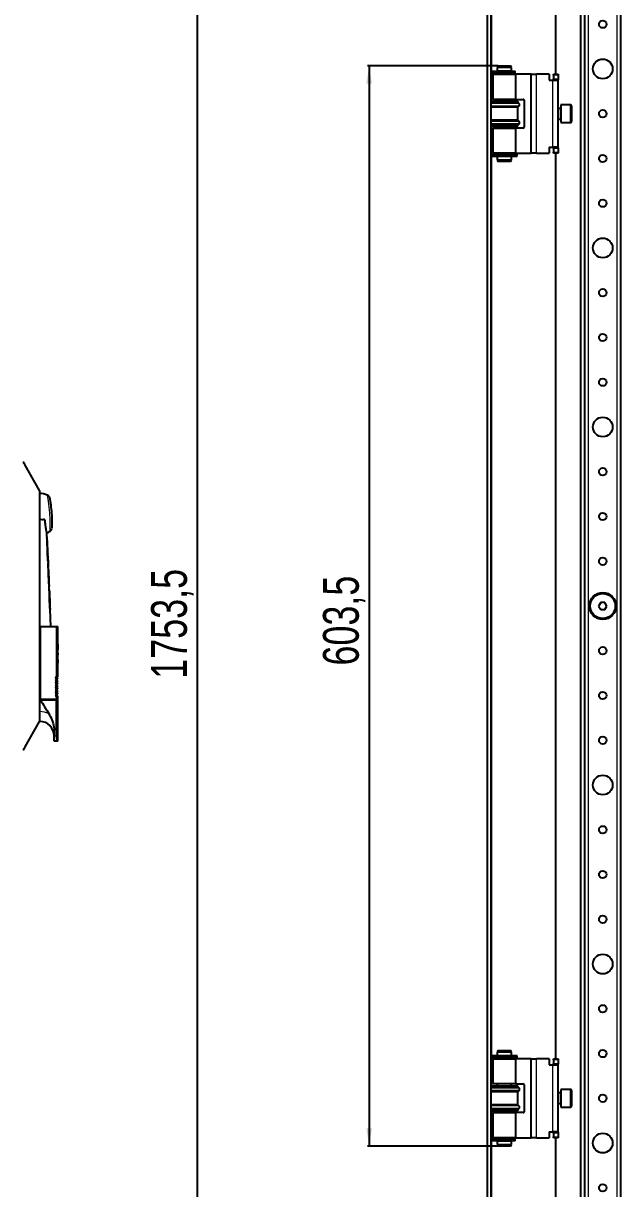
# Model space of a CAD drawing. Header units: millimetres. Extents: x -469 to 1511, y -1228 to 1043.
# Drawn here: x 518 to 852, y -448 to 203 of the extents above; entities that cross this region are included whole.
import ezdxf

# ---------------------------------------------------------------- set-up
doc = ezdxf.new("R2010")
doc.units = ezdxf.units.MM
doc.layers.add('FORMAT', color=7, linetype='Continuous')
doc.styles.add('SLDTEXTSTYLE0', font='TXT', dxfattribs={"width": 0.75})
doc.dimstyles.new('SLDDIMSTYLE0', dxfattribs={"dimtxt": 20, "dimasz": 10, "dimexe": 0, "dimexo": 0.0625, "dimgap": 5, "dimtad": 2, "dimdec": 1, "dimrnd": 1e-09, "dimzin": 12, "dimdsep": 46, "dimtxsty": 'SLDTEXTSTYLE0', "dimsah": 1, "dimcen": 0.09, "dimadec": 0, "dimazin": 3, "dimtfac": 1, "dimtofl": 0, "dimtmove": 0, "dimatfit": 3, "dimfxl": 0, "dimfrac": 2, "dimtolj": 1, "dimtzin": 12, "dimarcsym": 0})

# ---------------------------------------------------------------- blocks, each defined once
blk = doc.blocks.new('_D_7')
at = {"layer": 'FORMAT'}
for p, q in [((783.5, 754.27), (614.43, 754.27)), ((615.43, 754.27), (615.43, -999.23)), ((783.5, -999.23), (614.43, -999.23))]:
    blk.add_line(p, q, dxfattribs=at)
for points in [[(615.43, 754.27), (613.89, 744.27), (616.97, 744.27)], [(615.43, -999.23), (616.97, -989.23), (613.89, -989.23)]]:
    blk.add_solid(points, dxfattribs=at)
at = {"layer": 'FORMAT', "insert": (589.65, -163.12), "char_height": 20, "attachment_point": 1, "rotation": 90, "style": 'SLDTEXTSTYLE0'}
blk.add_mtext('1753,5', dxfattribs=at)
blk = doc.blocks.new('_D_9')
at = {"layer": 'FORMAT'}
for p, q in [((783.5, 179.27), (710.43, 179.27)), ((711.43, 179.27), (711.43, -424.23)), ((783.5, -424.23), (710.43, -424.23))]:
    blk.add_line(p, q, dxfattribs=at)
for points in [[(711.43, 179.27), (709.89, 169.27), (712.97, 169.27)], [(711.43, -424.23), (712.97, -414.23), (709.89, -414.23)]]:
    blk.add_solid(points, dxfattribs=at)
at = {"layer": 'FORMAT', "insert": (685.65, -155.73), "char_height": 20, "attachment_point": 1, "rotation": 90, "style": 'SLDTEXTSTYLE0'}
blk.add_mtext('603,5', dxfattribs=at)

msp = doc.modelspace()

# ---------------------------------------------------------------- linework, layer by layer
at = {"color": 7, "linetype": 'Continuous', "lineweight": 25}
for p, q in [((777.43, 855.02), (777.43, -1099.98)), ((779.43, 855.02), (779.43, -1099.98)), ((829.43, 822.02), (829.43, -1066.98)), ((831.93, -1039.98), (831.93, 795.02)), ((851.93, -1039.98), (851.93, 795.02)), ((815.43, 705.52), (815.43, 174.52)), ((779.78, 176.22), (779.78, 175.32)), ((779.78, 176.22), (792.67, 176.22)), ((783.51, 179.27), (782.93, 178.27)), ((782.93, 178.27), (782.93, 176.27)), ((790.93, 178.27), (782.93, 178.27)), ((787.69, 176.27), (782.93, 176.27)), ((783.43, 176.27), (783.43, 176.22)), ((783.51, 179.27), (790.35, 179.27)), ((790.93, 176.27), (787.69, 176.27)), ((790.93, 178.27), (790.35, 179.27)), ((790.43, 176.22), (790.43, 176.27)), ((790.93, 176.27), (790.93, 178.27)), ((792.67, 176.22), (792.76, 176.22)), ((792.76, 175.32), (792.76, 176.22)), ((792.76, 176.22), (792.97, 176.22)), ((792.97, 175.32), (792.97, 176.22)), ((779.78, 175.32), (792.67, 175.32)), ((780.48, 174.52), (780.48, 160.52)), ((780.48, 174.52), (793.38, 174.52)), ((782.93, 175.27), (782.93, 174.52)), ((787.69, 175.27), (782.93, 175.27)), ((783.43, 175.32), (783.43, 175.27)), ((790.93, 175.27), (787.69, 175.27)), ((790.43, 175.27), (790.43, 175.32)), ((790.93, 174.52), (790.93, 175.27)), ((792.67, 175.32), (792.76, 175.32)), ((792.76, 175.32), (792.97, 175.32)), ((793.38, 160.52), (793.38, 174.52)), ((801.48, 174.52), (793.38, 174.52)), ((801.98, 174.52), (801.48, 174.52)), ((801.98, 174.52), (804.98, 174.52)), ((801.98, 130.52), (801.98, 174.52)), ((811.98, 174.52), (804.98, 174.52)), ((811.98, 174.52), (811.98, 171.22)), ((811.98, 171.22), (813.98, 171.22)), ((813.98, 171.22), (816.98, 171.22)), ((814.48, 174.52), (816.98, 174.52)), ((814.48, 174.02), (814.48, 174.52)), ((814.48, 174.02), (814.48, 172.02)), ((814.48, 171.52), (814.48, 172.02)), ((816.98, 171.52), (814.48, 171.52)), ((814.48, 171.52), (814.48, 171.22)), ((816.98, 174.52), (816.98, 174.02)), ((816.98, 174.02), (816.98, 172.02)), ((816.98, 172.02), (816.98, 171.52)), ((816.98, 171.22), (816.98, 171.52)), ((816.98, 133.82), (816.98, 171.22)), ((779.43, 159.52), (794.43, 159.52)), ((794.43, 158.92), (779.43, 158.92)), ((793.38, 160.52), (780.48, 160.52)), ((782.93, 160.52), (782.93, 159.52)), ((790.93, 159.52), (790.93, 160.52)), ((793.38, 160.52), (797.48, 160.52)), ((794.43, 158.92), (794.43, 159.52)), ((795.13, 158.23), (794.43, 158.92)), ((794.43, 156.12), (795.13, 156.81)), ((797.98, 160.02), (797.98, 145.02)), ((823.88, 157.52), (818.48, 157.52)), ((818.48, 157.52), (818.48, 147.52)), ((824.48, 156.92), (824.48, 148.12)), ((794.43, 156.12), (779.43, 156.12)), ((794.43, 148.92), (794.43, 156.12)), ((818.23, 155.52), (816.98, 155.52)), ((794.43, 148.92), (779.43, 148.92)), ((794.43, 146.12), (779.43, 146.12)), ((779.43, 145.52), (794.43, 145.52)), ((780.48, 144.52), (780.48, 130.52)), ((780.48, 144.52), (793.38, 144.52)), ((782.93, 145.52), (782.93, 144.52)), ((790.93, 144.52), (790.93, 145.52)), ((793.38, 130.52), (793.38, 144.52)), ((797.48, 144.52), (793.38, 144.52)), ((795.13, 148.24), (794.43, 148.92)), ((794.43, 146.12), (795.13, 146.81)), ((794.43, 145.52), (794.43, 146.12)), ((816.98, 149.52), (818.23, 149.52)), ((818.48, 147.52), (823.88, 147.52)), ((793.38, 130.52), (780.48, 130.52)), ((782.93, 130.52), (782.93, 129.77)), ((790.93, 129.77), (790.93, 130.52)), ((793.38, 130.52), (801.48, 130.52)), ((801.48, 130.52), (801.98, 130.52)), ((804.98, 130.52), (801.98, 130.52)), ((804.98, 130.52), (811.98, 130.52)), ((811.98, 133.82), (813.98, 133.82)), ((811.98, 133.82), (811.98, 130.52)), ((816.98, 133.82), (813.98, 133.82)), ((814.48, 133.82), (814.48, 133.52)), ((814.48, 133.52), (816.98, 133.52)), ((814.48, 133.02), (814.48, 133.52)), ((814.48, 133.02), (814.48, 131.02)), ((814.48, 130.52), (814.48, 131.02)), ((816.98, 130.52), (814.48, 130.52)), ((815.43, 130.52), (815.43, -375.48)), ((816.98, 133.52), (816.98, 133.82)), ((816.98, 133.52), (816.98, 133.02)), ((816.98, 133.02), (816.98, 131.02)), ((816.98, 131.02), (816.98, 130.52)), ((779.78, 129.72), (779.78, 128.82)), ((779.78, 129.72), (794.08, 129.72)), ((779.78, 128.82), (794.08, 128.82)), ((787.69, 129.77), (782.93, 129.77)), ((782.93, 128.77), (782.93, 126.77)), ((787.69, 128.77), (782.93, 128.77)), ((782.93, 126.77), (783.51, 125.77)), ((782.93, 126.77), (787.69, 126.77)), ((783.43, 129.77), (783.43, 129.72)), ((783.43, 128.82), (783.43, 128.77)), ((787.58, 125.77), (783.51, 125.77)), ((790.35, 125.77), (787.58, 125.77)), ((790.93, 129.77), (787.69, 129.77)), ((790.93, 128.77), (787.69, 128.77)), ((787.69, 126.77), (790.93, 126.77)), ((790.35, 125.77), (790.93, 126.77)), ((790.43, 129.72), (790.43, 129.77)), ((790.43, 128.77), (790.43, 128.82)), ((790.93, 126.77), (790.93, 128.77)), ((794.08, 128.82), (794.08, 129.72)), ((527.27, -57.98), (519.35, -43.89)), ((527.27, -57.98), (527.27, -63.45)), ((527.27, -63.45), (527.27, -70.98)), ((527.27, -70.98), (527.27, -173.98)), ((531.79, -90.65), (531.39, -81.46)), ((531.51, -84.68), (531.46, -84.3)), ((531.52, -84.68), (531.47, -84.3)), ((531.47, -84.3), (531.59, -87.46)), ((534.21, -79.04), (534.22, -78.86)), ((531.52, -84.97), (531.51, -84.68)), ((531.52, -84.68), (531.51, -84.68)), ((531.53, -84.97), (531.52, -84.68)), ((531.53, -84.97), (531.52, -84.97)), ((531.88, -92.74), (531.78, -90.65)), ((531.79, -90.66), (531.78, -90.66)), ((532.06, -96.65), (531.83, -92.85)), ((532.04, -96.25), (531.9, -93.15)), ((531.9, -94.55), (532.14, -98.54)), ((532.03, -96.25), (532.06, -96.65)), ((532.1, -97.91), (532.05, -96.65)), ((532.06, -96.65), (532.05, -96.65)), ((532.08, -98.54), (532.07, -98.54)), ((532.14, -98.54), (532.08, -98.54)), ((532.23, -100.76), (532.13, -98.54)), ((532.17, -100.76), (532.17, -100.75)), ((532.17, -100.76), (532.17, -100.76)), ((532.29, -102.02), (532.24, -100.76)), ((532.28, -102.03), (532.28, -102.02)), ((532.39, -104.48), (532.3, -102.34)), ((532.4, -104.48), (532.39, -104.48)), ((532.6, -109.03), (532.4, -104.45)), ((532.45, -106.5), (532.49, -107.48)), ((532.46, -106.5), (532.5, -107.48)), ((532.57, -109.03), (532.56, -109.03)), ((532.69, -111.4), (532.59, -109.03)), ((532.64, -111.4), (532.64, -111.4)), ((532.81, -113.86), (532.7, -111.39)), ((532.76, -113.1), (532.77, -113.1)), ((532.77, -113.1), (532.78, -113.1)), ((532.8, -113.63), (532.79, -113.48)), ((532.82, -114.03), (532.8, -113.75)), ((532.84, -115.33), (532.82, -115.33)), ((532.85, -115.33), (532.83, -115.33)), ((532.89, -115.8), (532.84, -114.55)), ((532.87, -116.12), (532.84, -115.33)), ((532.88, -116.12), (532.85, -115.33)), ((532.86, -116.12), (532.85, -116.12)), ((532.86, -116.12), (532.88, -116.12)), ((532.87, -115.3), (532.92, -116.4)), ((532.91, -116.11), (532.89, -115.8)), ((532.95, -117.01), (532.91, -116.21)), ((533, -118.24), (532.95, -117.01)), ((533.04, -119.05), (533.02, -118.77)), ((533.05, -119.3), (533.04, -119.16)), ((533.18, -122.36), (533.06, -119.69)), ((533.06, -119.77), (533.06, -119.77)), ((533.07, -119.77), (533.07, -119.77)), ((533.18, -123.83), (533.12, -122.38)), ((533.14, -122.37), (533.13, -122.37)), ((533.26, -124.48), (533.17, -122.36)), ((840.78, -120.48), (839.62, -122.48)), ((839.62, -122.48), (840.78, -124.48)), ((843.09, -120.48), (840.78, -120.48)), ((844.24, -122.48), (843.09, -120.48)), ((843.09, -124.48), (844.24, -122.48)), ((533.69, -133.98), (533.27, -124.48)), ((840.78, -124.48), (843.09, -124.48)), ((527.27, -133.98), (527.48, -133.98)), ((527.48, -133.98), (527.72, -133.98)), ((527.72, -133.98), (527.72, -174.48)), ((527.72, -133.98), (536.83, -133.98)), ((536.83, -133.98), (536.83, -161.98)), ((536.83, -133.98), (537.48, -133.98)), ((537.48, -138.98), (537.48, -133.98)), ((537.23, -138.98), (537.48, -138.98)), ((537.23, -138.98), (537.23, -148.74)), ((537.35, -140.93), (537.35, -146.79)), ((537.36, -140.93), (537.35, -140.93)), ((537.36, -140.93), (537.36, -146.79)), ((537.36, -140.93), (537.48, -140.93)), ((537.48, -141.91), (537.41, -141.91)), ((537.41, -141.91), (537.41, -146.79)), ((537.47, -140.93), (537.47, -138.98)), ((537.47, -143.86), (537.47, -141.91)), ((537.48, -141.91), (537.48, -140.93)), ((537.41, -148.74), (537.23, -148.74)), ((537.36, -146.79), (537.35, -146.79)), ((537.41, -146.79), (537.36, -146.79)), ((537.41, -148.74), (537.41, -151.67)), ((537.46, -143.86), (537.46, -146.79)), ((537.47, -143.86), (537.46, -143.86)), ((537.47, -146.79), (537.46, -146.79)), ((537.46, -148.74), (537.46, -149.72)), ((537.47, -148.74), (537.46, -148.74)), ((537.47, -149.72), (537.46, -149.72)), ((537.47, -143.86), (537.47, -146.79)), ((537.47, -143.86), (537.48, -143.86)), ((537.47, -148.74), (537.47, -146.79)), ((537.48, -146.79), (537.47, -146.79)), ((537.47, -148.74), (537.47, -149.72)), ((537.47, -148.74), (537.48, -148.74)), ((537.47, -151.67), (537.47, -149.72)), ((537.48, -149.72), (537.47, -149.72)), ((537.48, -146.79), (537.48, -143.86)), ((537.48, -149.72), (537.48, -148.74)), ((537.37, -152.54), (537.23, -152.54)), ((537.23, -152.54), (537.23, -155.51)), ((537.23, -155.51), (537.3, -155.51)), ((537.29, -153.04), (537.29, -153.84)), ((537.3, -153.04), (537.29, -153.04)), ((537.3, -153.84), (537.29, -153.84)), ((537.29, -154.33), (537.29, -155.51)), ((537.3, -154.33), (537.29, -154.33)), ((537.3, -153.04), (537.3, -153.84)), ((537.3, -153.04), (537.36, -153.04)), ((537.36, -153.84), (537.3, -153.84)), ((537.3, -154.33), (537.3, -155.51)), ((537.3, -154.33), (537.35, -154.33)), ((537.38, -155.51), (537.4, -155.51)), ((537.4, -154.07), (537.39, -154.07)), ((537.39, -155.51), (537.43, -155.51)), ((537.48, -151.67), (537.41, -151.67)), ((537.43, -153.38), (537.42, -153.38)), ((537.43, -154.72), (537.42, -154.72)), ((537.42, -155.08), (537.42, -155.09)), ((537.43, -155.08), (537.42, -155.08)), ((537.43, -155.09), (537.42, -155.09)), ((537.42, -155.42), (537.42, -155.51)), ((537.43, -155.42), (537.42, -155.42)), ((537.43, -155.08), (537.43, -155.09)), ((537.43, -155.42), (537.43, -155.51)), ((537.47, -152.54), (537.44, -155.51)), ((537.44, -155.51), (537.47, -155.51)), ((537.46, -154.41), (537.47, -153.14)), ((537.47, -154.41), (537.46, -154.41)), ((537.46, -155.51), (537.46, -154.9)), ((537.47, -154.9), (537.46, -154.9)), ((537.48, -152.54), (537.47, -152.54)), ((537.48, -153.14), (537.47, -153.14)), ((537.47, -154.41), (537.48, -153.14)), ((537.47, -154.9), (537.47, -154.08)), ((537.47, -154.41), (537.48, -154.41)), ((537.47, -154.9), (537.48, -154.9)), ((537.47, -155.51), (537.47, -154.9)), ((537.48, -152.54), (537.48, -151.67)), ((537.48, -153.17), (537.48, -152.54)), ((537.48, -153.14), (537.48, -154.41)), ((537.48, -161.98), (537.48, -154.9)), ((536.29, -162.08), (536.72, -162.08)), ((537.38, -162.08), (536.72, -162.08)), ((537.48, -163.38), (536.98, -162.08)), ((536.29, -163.48), (536.72, -163.48)), ((536.29, -164.88), (536.72, -164.88)), ((536.29, -166.28), (536.72, -166.28)), ((536.29, -167.68), (536.72, -167.68)), ((536.29, -169.08), (536.72, -169.08)), ((537.38, -163.48), (536.72, -163.48)), ((537.38, -164.88), (536.72, -164.88)), ((537.38, -166.28), (536.72, -166.28)), ((537.38, -167.68), (536.72, -167.68)), ((537.38, -169.08), (536.72, -169.08)), ((537.48, -163.38), (536.83, -163.38)), ((537.48, -164.78), (536.83, -164.78)), ((537.48, -166.18), (536.83, -166.18)), ((537.48, -167.58), (536.83, -167.58)), ((537.48, -168.98), (536.83, -168.98)), ((537.48, -164.78), (536.98, -163.48)), ((537.48, -166.18), (536.98, -164.88)), ((537.48, -167.58), (536.98, -166.28)), ((537.48, -168.98), (536.98, -167.68)), ((537.48, -170.38), (536.98, -169.08)), ((527.27, -173.98), (527.27, -174.98)), ((527.27, -174.48), (527.48, -174.48)), ((527.48, -174.98), (527.27, -174.98)), ((527.48, -174.48), (527.72, -174.48)), ((527.48, -174.98), (527.72, -174.98)), ((527.72, -174.48), (536.83, -174.48)), ((527.72, -174.98), (536.83, -174.98)), ((535.48, -174.98), (535.46, -174.48)), ((536.29, -170.48), (536.72, -170.48)), ((536.29, -171.88), (536.72, -171.88)), ((537.38, -170.48), (536.72, -170.48)), ((537.38, -171.88), (536.72, -171.88)), ((537.48, -170.38), (536.83, -170.38)), ((537.48, -171.78), (536.83, -171.78)), ((536.83, -173.18), (536.83, -174.48)), ((537.48, -173.18), (536.83, -173.18)), ((536.83, -174.48), (537.48, -174.48)), ((536.83, -194.98), (536.83, -174.98)), ((536.83, -174.98), (537.48, -174.98)), ((537.48, -171.78), (536.98, -170.48)), ((537.48, -173.18), (536.98, -171.88)), ((537.48, -174.48), (537.48, -173.18)), ((537.48, -197.98), (537.48, -174.98)), ((527.27, -181.51), (527.27, -186.98)), ((519.35, -201.06), (527.27, -186.98)), ((527.27, -186.98), (527.48, -186.98)), ((535.48, -194.98), (535.48, -191.89)), ((537.2, -197.98), (535.48, -197.98)), ((537.48, -197.98), (537.2, -197.98)), ((783.51, -370.73), (782.93, -371.73)), ((783.51, -370.73), (790.35, -370.73)), ((790.93, -371.73), (790.35, -370.73)), ((779.78, -373.78), (779.78, -374.68)), ((794.08, -373.78), (779.78, -373.78)), ((794.08, -374.68), (779.78, -374.68)), ((780.48, -375.48), (780.48, -389.48)), ((780.48, -375.48), (793.38, -375.48)), ((782.93, -371.73), (782.93, -373.73)), ((790.93, -371.73), (782.93, -371.73)), ((782.93, -373.73), (790.93, -373.73)), ((782.93, -374.73), (782.93, -375.48)), ((782.93, -374.73), (790.93, -374.73)), ((783.43, -373.73), (783.43, -373.78)), ((783.43, -374.68), (783.43, -374.73)), ((790.43, -373.78), (790.43, -373.73)), ((790.43, -374.73), (790.43, -374.68)), ((790.93, -373.73), (790.93, -371.73)), ((790.93, -375.48), (790.93, -374.73)), ((793.38, -389.48), (793.38, -375.48)), ((801.48, -375.48), (793.38, -375.48)), ((794.08, -374.68), (794.08, -373.78)), ((801.98, -375.48), (801.48, -375.48)), ((801.98, -419.48), (801.98, -375.48)), ((801.98, -375.48), (804.98, -375.48)), ((811.98, -375.48), (804.98, -375.48)), ((811.98, -375.48), (811.98, -378.78)), ((814.48, -375.48), (816.98, -375.48)), ((814.48, -375.98), (814.48, -375.48)), ((814.48, -375.98), (814.48, -377.98)), ((816.98, -375.48), (816.98, -375.98)), ((816.98, -375.98), (816.98, -377.98)), ((811.98, -378.78), (813.98, -378.78)), ((813.98, -378.78), (816.98, -378.78)), ((814.48, -378.48), (814.48, -377.98)), ((816.98, -378.48), (814.48, -378.48)), ((814.48, -378.48), (814.48, -378.78)), ((816.98, -377.98), (816.98, -378.48)), ((816.98, -378.78), (816.98, -378.48)), ((816.98, -416.18), (816.98, -378.78)), ((779.43, -390.48), (794.43, -390.48)), ((793.38, -389.48), (780.48, -389.48)), ((782.93, -389.48), (782.93, -390.48)), ((790.93, -390.48), (790.93, -389.48)), ((793.38, -389.48), (797.48, -389.48)), ((794.43, -391.08), (794.43, -390.48)), ((797.98, -389.98), (797.98, -404.98)), ((794.43, -391.08), (779.43, -391.08)), ((794.43, -393.88), (779.43, -393.88)), ((795.13, -391.77), (794.43, -391.08)), ((794.43, -393.88), (795.13, -393.19)), ((794.43, -401.08), (794.43, -393.88)), ((818.23, -394.48), (816.98, -394.48)), ((823.88, -392.48), (818.48, -392.48)), ((818.48, -392.48), (818.48, -401.8)), ((824.48, -393.08), (824.48, -401.28)), ((794.43, -401.08), (779.43, -401.08)), ((795.13, -401.76), (794.43, -401.08)), ((794.43, -403.88), (795.13, -403.19)), ((816.98, -400.48), (818.23, -400.48)), ((818.48, -401.8), (818.48, -402.48)), ((818.48, -402.48), (823.88, -402.48)), ((824.48, -401.28), (824.48, -401.88)), ((794.43, -403.88), (779.43, -403.88)), ((779.43, -404.48), (794.43, -404.48)), ((780.48, -405.48), (780.48, -419.48)), ((780.48, -405.48), (793.38, -405.48)), ((782.93, -404.48), (782.93, -405.48)), ((790.93, -405.48), (790.93, -404.48)), ((793.38, -419.48), (793.38, -405.48)), ((797.48, -405.48), (793.38, -405.48)), ((794.43, -404.48), (794.43, -403.88)), ((811.98, -416.18), (813.98, -416.18)), ((811.98, -416.18), (811.98, -419.48)), ((816.98, -416.18), (813.98, -416.18)), ((814.48, -416.18), (814.48, -416.48)), ((814.48, -416.48), (816.98, -416.48)), ((814.48, -416.98), (814.48, -416.48)), ((816.98, -416.48), (816.98, -416.18)), ((816.98, -416.48), (816.98, -416.98)), ((779.78, -420.28), (779.78, -421.18)), ((792.67, -420.28), (779.78, -420.28)), ((792.67, -421.18), (779.78, -421.18)), ((793.38, -419.48), (780.48, -419.48)), ((782.93, -419.48), (782.93, -420.23)), ((782.93, -420.23), (790.93, -420.23)), ((782.93, -421.23), (782.93, -423.23)), ((782.93, -421.23), (790.93, -421.23)), ((783.43, -420.23), (783.43, -420.28)), ((783.43, -421.18), (783.43, -421.23)), ((790.43, -420.28), (790.43, -420.23)), ((790.43, -421.23), (790.43, -421.18)), ((790.93, -420.23), (790.93, -419.48)), ((790.93, -423.23), (790.93, -421.23)), ((792.76, -420.28), (792.67, -420.28)), ((792.76, -421.18), (792.67, -421.18)), ((792.76, -421.18), (792.76, -420.28)), ((792.97, -420.28), (792.76, -420.28)), ((792.97, -421.18), (792.76, -421.18)), ((792.97, -421.18), (792.97, -420.28)), ((793.38, -419.48), (801.48, -419.48)), ((801.48, -419.48), (801.98, -419.48)), ((804.98, -419.48), (801.98, -419.48)), ((804.98, -419.48), (811.98, -419.48)), ((814.48, -416.98), (814.48, -418.98)), ((814.48, -419.48), (814.48, -418.98)), ((816.98, -419.48), (814.48, -419.48)), ((815.43, -419.48), (815.43, -950.48)), ((816.98, -416.98), (816.98, -418.98)), ((816.98, -418.98), (816.98, -419.48)), ((782.93, -423.23), (783.51, -424.23)), ((782.93, -423.23), (787.69, -423.23)), ((787.58, -424.23), (783.51, -424.23)), ((790.35, -424.23), (787.58, -424.23)), ((787.69, -423.23), (790.93, -423.23)), ((790.35, -424.23), (790.93, -423.23))]:
    msp.add_line(p, q, dxfattribs=at)
at = {"color": 8, "linetype": 'Continuous', "lineweight": 18}
for p, q in [((833.93, -1039.98), (833.93, 795.02)), ((849.93, -1039.98), (849.93, 795.02)), ((780.03, 176.22), (780.03, 703.82)), ((792.67, 176.22), (792.67, 175.32)), ((780.03, 159.52), (780.03, 175.32)), ((801.48, 174.52), (801.48, 130.52)), ((804.98, 130.52), (804.98, 174.52)), ((813.98, 133.82), (813.98, 171.22)), ((816.98, 174.02), (814.48, 174.02)), ((814.48, 172.02), (816.98, 172.02)), ((795.13, 158.23), (779.43, 158.23)), ((795.13, 156.81), (779.43, 156.81)), ((823.88, 147.52), (823.88, 157.52)), ((818.23, 155.11), (818.23, 155.52)), ((818.23, 149.52), (818.23, 155.11)), ((795.13, 148.24), (779.43, 148.24)), ((795.13, 146.81), (779.43, 146.81)), ((780.03, 129.72), (780.03, 145.52)), ((816.98, 133.02), (814.48, 133.02)), ((814.48, 131.02), (816.98, 131.02)), ((780.03, -373.78), (780.03, 128.82)), ((532.46, -106.5), (532.45, -106.5)), ((532.5, -107.48), (532.49, -107.48)), ((527.48, -133.98), (527.48, -174.48)), ((536.83, -161.98), (537.48, -161.98)), ((527.48, -181.51), (527.27, -181.51)), ((527.48, -186.98), (527.48, -181.51)), ((535.48, -194.98), (536.83, -194.98)), ((780.03, -390.48), (780.03, -374.68)), ((801.48, -375.48), (801.48, -419.48)), ((804.98, -419.48), (804.98, -375.48)), ((816.98, -375.98), (814.48, -375.98)), ((813.98, -416.18), (813.98, -378.78)), ((814.48, -377.98), (816.98, -377.98)), ((795.13, -391.77), (779.43, -391.77)), ((795.13, -393.19), (779.43, -393.19)), ((818.23, -400.48), (818.23, -394.48)), ((823.88, -401.8), (823.88, -392.48)), ((795.13, -401.76), (779.43, -401.76)), ((795.13, -403.19), (779.43, -403.19)), ((823.88, -402.48), (823.88, -401.8)), ((780.03, -420.28), (780.03, -404.48)), ((780.03, -948.78), (780.03, -421.18)), ((792.67, -421.18), (792.67, -420.28)), ((816.98, -416.98), (814.48, -416.98)), ((814.48, -418.98), (816.98, -418.98))]:
    msp.add_line(p, q, dxfattribs=at)
at = {"color": 7, "linetype": 'Continuous', "lineweight": 25, "flags": 128}
for points in [[(531.83, -92.85), (531.87, -93.8), (531.9, -94.55)], [(532.08, -98.54), (532.13, -99.78), (532.17, -100.76)], [(532.45, -107.16), (532.56, -109.53), (532.64, -111.4)], [(532.49, -107.48), (532.53, -108.35), (532.56, -109.03)], [(532.5, -107.48), (532.54, -108.35), (532.57, -109.03)], [(532.84, -115.98), (533.03, -120.38), (533.18, -123.83)], [(533.13, -122.37), (532.97, -118.87), (532.85, -116.12)], [(533.14, -122.37), (532.98, -118.87), (532.86, -116.12)], [(537.39, -154.81), (537.39, -154.99), (537.39, -155.13)], [(537.42, -155.08), (537.42, -154.88), (537.42, -154.72)], [(537.43, -155.08), (537.43, -154.88), (537.43, -154.72)]]:
    msp.add_lwpolyline(points, dxfattribs=at)
at = {"color": 7, "linetype": 'Continuous', "lineweight": 25}
for centre, radius in [((841.93, 202.52), 2.1), ((841.93, 177.52), 5.5), ((841.93, 152.52), 2.1), ((841.93, 127.52), 2.1), ((841.93, 102.52), 2.1), ((841.93, 77.52), 5.5), ((841.93, 52.52), 2.1), ((841.93, 27.52), 2.1), ((841.93, 2.52), 2.1), ((841.93, -22.48), 5.5), ((841.93, -47.48), 2.1), ((841.93, -72.48), 2.1), ((841.93, -97.48), 2.1), ((841.93, -122.48), 7.5), ((841.93, -122.48), 7), ((841.93, -147.48), 2.1), ((841.93, -172.48), 2.1), ((841.93, -197.48), 2.1), ((841.93, -222.48), 5.5), ((841.93, -247.48), 2.1), ((841.93, -272.48), 2.1), ((841.93, -297.48), 2.1), ((841.93, -322.48), 5.5), ((841.93, -347.48), 2.1), ((841.93, -372.48), 2.1), ((841.93, -397.48), 2.1), ((841.93, -422.48), 5.5), ((841.93, -447.48), 2.1)]:
    msp.add_circle(centre, radius, dxfattribs=at)
for centre, radius, start, end in [((794.43, 157.52), 1, 314.427, 45.573), ((797.48, 160.02), 0.5, 0, 90), ((823.88, 156.92), 0.6, 0, 90), ((818.23, 155.77), 0.25, 270, 0), ((794.43, 147.52), 1, 314.427, 45.573), ((797.48, 145.02), 0.5, 270, 0), ((818.23, 149.27), 0.25, 360, 90), ((823.88, 148.12), 0.6, 270, 360), ((527.27, -70.98), 11.4, 66.37549, 90), ((527.27, -70.98), 11.4, 291.36213, 301.71629), ((537.38, -161.98), 0.1, 270, 360), ((537.38, -163.38), 0.1, 270, 0), ((537.38, -164.78), 0.1, 270, 0), ((537.38, -166.18), 0.1, 270, 0), ((537.38, -167.58), 0.1, 270, 360), ((537.38, -168.98), 0.1, 270, 0), ((537.38, -170.38), 0.1, 270, 0), ((537.38, -171.78), 0.1, 270, 0), ((527.48, -194.98), 8, 0, 90), ((797.48, -389.98), 0.5, 0, 90), ((794.43, -392.48), 1, 314.427, 45.573), ((818.23, -394.23), 0.25, 270, 0), ((823.88, -393.08), 0.6, 0, 90), ((794.43, -402.48), 1, 314.427, 45.573), ((818.23, -400.73), 0.25, 360, 90), ((823.88, -401.88), 0.6, 270, 360), ((797.48, -404.98), 0.5, 270, 0)]:
    msp.add_arc(centre, radius, start, end, dxfattribs=at)
at = {"color": 8, "linetype": 'Continuous', "lineweight": 18}
msp.add_arc((527.63, -193.57), 12.07, 66.28954, 90.71323, dxfattribs=at)
at = {"color": 7, "linetype": 'Continuous', "lineweight": 25}
for points, knots in [([(519.35, -43.9), (519.16, -43.59), (518.8, -43.01), (518.45, -42.31), (518.28, -41.98)], [0, 0, 0, 0, 0.525323, 1, 1, 1, 1]), ([(532.9, -61.74), (532.88, -61.68), (532.82, -61.5), (532.64, -61.19), (532.33, -60.82), (532.02, -60.65), (531.85, -60.56)], [0, 0, 0, 0, 0.124152, 0.341643, 0.649974, 1, 1, 1, 1]), ([(532.98, -62.08), (532.97, -62.05), (532.96, -61.96), (533.05, -62.47), (533.25, -63.66), (533.59, -65.89), (533.9, -68.64), (534.14, -71.59), (534.25, -74.37), (534.27, -76.69), (534.24, -78.32), (534.21, -78.98), (534.21, -79.03), (534.21, -79.04)], [0, 0, 0, 0, 0.030403, 0.098769, 0.206023, 0.316924, 0.429796, 0.54227, 0.652144, 0.75822, 0.860909, 0.962167, 1, 1, 1, 1]), ([(531.37, -81.46), (531.37, -81.47), (531.38, -81.49), (531.13, -80.13), (530.81, -77.94), (530.52, -75.87), (530.45, -74.64), (530.21, -74.27), (530.14, -74.22), (530.08, -74.2), (529.95, -74.21), (529.51, -74.28), (528.58, -74.31), (527.77, -74.1), (527.29, -73.98)], [0, 0, 0, 0, 0.1420884, 0.3674634, 0.5915606, 0.7394261, 0.8133096, 0.8201913, 0.8256124, 0.8293026, 0.8330422, 0.8487573, 0.9118768, 1, 1, 1, 1]), ([(533.27, -80.65), (533.35, -80.6), (533.57, -80.48), (533.82, -80.18), (534.03, -79.84), (534.13, -79.56), (534.17, -79.4), (534.18, -79.34)], [0, 0, 0, 0, 0.1747015, 0.4583416, 0.6963812, 0.8885007, 1, 1, 1, 1]), ([(531.62, -87.4), (531.6, -86.96), (531.56, -86.09), (531.54, -85.34), (531.53, -84.97)], [0, 0, 0, 0, 0.500963, 1, 1, 1, 1]), ([(531.59, -87.46), (531.62, -88.05), (531.67, -89.23), (531.76, -90.94), (531.84, -92.25), (531.89, -92.9), (531.9, -93.13), (531.9, -93.16), (531.9, -93.17)], [0, 0, 0, 0, 0.250282, 0.499393, 0.748791, 0.874699, 0.937286, 1, 1, 1, 1]), ([(531.79, -90.66), (531.79, -90.65), (531.79, -90.61), (531.78, -90.35), (531.75, -90), (531.72, -89.41), (531.67, -88.53), (531.63, -87.78), (531.62, -87.4)], [0, 0, 0, 0, 0.124416, 0.248357, 0.373982, 0.500169, 0.7494, 1, 1, 1, 1]), ([(532.29, -102.05), (532.29, -102.01), (532.29, -101.93), (532.29, -102.26), (532.3, -102.86), (532.32, -103.37), (532.32, -103.63)], [0, 0, 0, 0, 0.248736, 0.498686, 0.748107, 1, 1, 1, 1]), ([(532.32, -103.63), (532.33, -103.9), (532.35, -104.45), (532.39, -105.65), (532.43, -106.56), (532.45, -107.16)], [0, 0, 0, 0, 0.249362, 0.499672, 1, 1, 1, 1]), ([(532.39, -104.48), (532.39, -104.49), (532.39, -104.5), (532.39, -104.68), (532.39, -104.93), (532.4, -105.28), (532.42, -105.81), (532.44, -106.22), (532.45, -106.5)], [0, 0, 0, 0, 0.249432, 0.37514, 0.499356, 0.623458, 0.749245, 1, 1, 1, 1]), ([(532.4, -104.48), (532.4, -104.49), (532.4, -104.5), (532.4, -104.68), (532.4, -104.93), (532.41, -105.28), (532.43, -105.81), (532.45, -106.22), (532.46, -106.5)], [0, 0, 0, 0, 0.249432, 0.37514, 0.499356, 0.623458, 0.749245, 1, 1, 1, 1]), ([(532.79, -113.48), (532.79, -113.54), (532.8, -113.67), (532.81, -114.08), (532.83, -114.71), (532.86, -115.54), (532.89, -116.11), (532.9, -116.4)], [0, 0, 0, 0, 0.1246, 0.248977, 0.500405, 0.749333, 1, 1, 1, 1]), ([(532.91, -116.4), (532.89, -115.88), (532.86, -115.1), (532.82, -114.14), (532.81, -113.8), (532.8, -113.63)], [0, 0, 0, 0, 0.4989654, 0.749922, 1, 1, 1, 1]), ([(532.92, -116.4), (532.9, -115.98), (532.87, -115.34), (532.84, -114.55), (532.82, -114.2), (532.82, -114.03)], [0, 0, 0, 0, 0.50146, 0.750257, 1, 1, 1, 1]), ([(532.83, -115.33), (532.83, -115.34), (532.83, -115.36), (532.83, -115.51), (532.83, -115.69), (532.83, -115.85), (532.84, -115.94), (532.84, -115.98)], [0, 0, 0, 0, 0.249445, 0.498999, 0.74851, 0.873859, 1, 1, 1, 1]), ([(532.9, -116.4), (532.91, -116.68), (532.94, -117.24), (532.98, -118.06), (533.01, -118.68), (533.04, -119.1), (533.04, -119.23), (533.05, -119.3)], [0, 0, 0, 0, 0.2487307, 0.4973773, 0.750528, 0.8752331, 1, 1, 1, 1]), ([(533.04, -119.16), (533.03, -118.99), (533.02, -118.64), (532.97, -117.69), (532.93, -116.92), (532.91, -116.4)], [0, 0, 0, 0, 0.249575, 0.500842, 1, 1, 1, 1]), ([(532.92, -116.4), (532.94, -116.78), (532.96, -117.25), (532.98, -117.68), (532.98, -117.76)], [0, 0, 0, 0, 0.802786, 1, 1, 1, 1]), ([(533.02, -118.77), (533.02, -118.6), (533, -118.25), (532.97, -117.45), (532.94, -116.82), (532.92, -116.4)], [0, 0, 0, 0, 0.250895, 0.500775, 1, 1, 1, 1]), ([(533.05, -119.34), (533.05, -119.4), (533.06, -119.59), (533.06, -119.7), (533.07, -119.77)], [0, 0, 0, 0, 0.3349706, 1, 1, 1, 1]), ([(533.18, -123.83), (533.18, -123.87), (533.19, -123.96), (533.2, -124.12), (533.21, -124.3), (533.22, -124.45), (533.23, -124.47), (533.23, -124.48)], [0, 0, 0, 0, 0.125388, 0.250591, 0.500192, 0.749805, 1, 1, 1, 1]), ([(537.35, -154.33), (537.36, -154.33), (537.37, -154.34), (537.38, -154.4), (537.38, -154.46), (537.39, -154.57), (537.39, -154.69), (537.39, -154.78), (537.39, -154.81)], [0, 0, 0, 0, 0.362307, 0.499762, 0.603895, 0.707751, 0.888159, 1, 1, 1, 1]), ([(537.42, -153.38), (537.42, -153.3), (537.42, -153.15), (537.42, -152.93), (537.41, -152.77), (537.39, -152.56), (537.37, -152.55), (537.36, -152.54)], [0, 0, 0, 0, 0.125885, 0.250002, 0.375256, 0.501237, 1, 1, 1, 1]), ([(537.36, -153.04), (537.37, -153.04), (537.38, -153.05), (537.39, -153.15), (537.39, -153.24), (537.39, -153.34), (537.39, -153.41), (537.39, -153.44)], [0, 0, 0, 0, 0.464779, 0.639498, 0.766783, 0.894486, 1, 1, 1, 1]), ([(537.39, -153.44), (537.39, -153.48), (537.39, -153.56), (537.39, -153.66), (537.39, -153.74), (537.38, -153.83), (537.37, -153.83), (537.36, -153.84)], [0, 0, 0, 0, 0.144848, 0.259554, 0.374146, 0.548842, 1, 1, 1, 1]), ([(537.43, -153.38), (537.43, -153.28), (537.43, -153.12), (537.42, -152.91), (537.42, -152.74), (537.4, -152.56), (537.38, -152.55), (537.37, -152.54)], [0, 0, 0, 0, 0.149141, 0.264134, 0.378852, 0.560232, 1, 1, 1, 1]), ([(537.39, -154.07), (537.4, -154.05), (537.41, -154), (537.41, -153.88), (537.42, -153.75), (537.42, -153.59), (537.42, -153.46), (537.42, -153.38)], [0, 0, 0, 0, 0.249783, 0.499064, 0.624235, 0.749653, 1, 1, 1, 1]), ([(537.42, -154.72), (537.42, -154.64), (537.41, -154.53), (537.41, -154.38), (537.41, -154.28), (537.41, -154.2), (537.4, -154.12), (537.4, -154.09), (537.39, -154.07)], [0, 0, 0, 0, 0.250367, 0.375745, 0.500635, 0.625633, 0.750126, 1, 1, 1, 1]), ([(537.39, -155.13), (537.39, -155.16), (537.39, -155.23), (537.39, -155.36), (537.39, -155.45), (537.39, -155.5), (537.39, -155.51)], [0, 0, 0, 0, 0.2561394, 0.5126978, 0.9190221, 1, 1, 1, 1]), ([(537.4, -154.07), (537.41, -154.04), (537.42, -153.99), (537.42, -153.82), (537.43, -153.63), (537.43, -153.47), (537.43, -153.39), (537.43, -153.38)], [0, 0, 0, 0, 0.331473, 0.546481, 0.762526, 0.960277, 1, 1, 1, 1]), ([(537.43, -154.72), (537.43, -154.62), (537.42, -154.46), (537.42, -154.26), (537.41, -154.14), (537.41, -154.1), (537.4, -154.07)], [0, 0, 0, 0, 0.336422, 0.52346, 0.710673, 1, 1, 1, 1]), ([(537.42, -155.42), (537.42, -155.41), (537.42, -155.4), (537.42, -155.36), (537.42, -155.25), (537.42, -155.16), (537.42, -155.09)], [0, 0, 0, 0, 0.1253633, 0.2500316, 0.4996752, 1, 1, 1, 1]), ([(537.43, -155.42), (537.43, -155.41), (537.43, -155.38), (537.43, -155.3), (537.43, -155.2), (537.43, -155.12), (537.43, -155.09)], [0, 0, 0, 0, 0.20263, 0.420406, 0.728008, 1, 1, 1, 1]), ([(536.82, -163.38), (536.73, -163.16), (536.6, -162.84), (536.42, -162.4), (536.33, -162.19), (536.29, -162.08)], [0, 0, 0, 0, 0.499993, 0.749996, 1, 1, 1, 1]), ([(536.72, -162.08), (536.73, -162.08), (536.76, -162.07), (536.8, -162.05), (536.82, -162.02), (536.82, -162), (536.83, -161.98), (536.83, -161.98)], [0, 0, 0, 0, 0.295691, 0.568687, 0.759853, 0.951912, 1, 1, 1, 1]), ([(536.82, -164.78), (536.73, -164.56), (536.6, -164.24), (536.42, -163.8), (536.33, -163.59), (536.29, -163.48)], [0, 0, 0, 0, 0.499993, 0.749996, 1, 1, 1, 1]), ([(536.82, -166.18), (536.73, -165.96), (536.6, -165.64), (536.42, -165.2), (536.33, -164.99), (536.29, -164.88)], [0, 0, 0, 0, 0.499993, 0.749996, 1, 1, 1, 1]), ([(536.82, -167.58), (536.73, -167.36), (536.6, -167.04), (536.42, -166.6), (536.33, -166.39), (536.29, -166.28)], [0, 0, 0, 0, 0.499993, 0.749996, 1, 1, 1, 1]), ([(536.82, -168.98), (536.73, -168.76), (536.6, -168.44), (536.42, -168), (536.33, -167.79), (536.29, -167.68)], [0, 0, 0, 0, 0.4999933, 0.7499958, 1, 1, 1, 1]), ([(536.82, -170.38), (536.73, -170.16), (536.6, -169.84), (536.42, -169.4), (536.33, -169.19), (536.29, -169.08)], [0, 0, 0, 0, 0.499993, 0.749996, 1, 1, 1, 1]), ([(536.72, -163.48), (536.73, -163.48), (536.76, -163.47), (536.8, -163.45), (536.82, -163.42), (536.82, -163.4), (536.83, -163.38), (536.83, -163.38)], [0, 0, 0, 0, 0.295691, 0.568687, 0.759853, 0.951912, 1, 1, 1, 1]), ([(536.72, -164.88), (536.73, -164.88), (536.76, -164.87), (536.8, -164.85), (536.82, -164.82), (536.82, -164.8), (536.83, -164.78), (536.83, -164.78)], [0, 0, 0, 0, 0.2956914, 0.5686867, 0.7598531, 0.9519121, 1, 1, 1, 1]), ([(536.72, -166.28), (536.73, -166.28), (536.76, -166.27), (536.8, -166.25), (536.82, -166.22), (536.82, -166.2), (536.83, -166.18), (536.83, -166.18)], [0, 0, 0, 0, 0.2956914, 0.5686867, 0.7598531, 0.9519121, 1, 1, 1, 1]), ([(536.72, -167.68), (536.73, -167.68), (536.76, -167.67), (536.8, -167.65), (536.82, -167.62), (536.82, -167.6), (536.83, -167.58), (536.83, -167.58)], [0, 0, 0, 0, 0.295691, 0.568687, 0.759853, 0.951912, 1, 1, 1, 1]), ([(536.72, -169.08), (536.73, -169.08), (536.76, -169.07), (536.8, -169.05), (536.82, -169.02), (536.82, -169), (536.83, -168.98), (536.83, -168.98)], [0, 0, 0, 0, 0.295691, 0.568687, 0.759853, 0.951912, 1, 1, 1, 1]), ([(527.27, -174.98), (527.27, -176.11), (527.27, -178.45), (527.27, -180.47), (527.27, -181.51)], [0, 0, 0, 0, 0.484389, 1, 1, 1, 1]), ([(527.72, -174.98), (528.54, -176.22), (530.19, -178.71), (531.72, -181.26), (532.48, -182.53)], [0, 0, 0, 0, 0.499713, 1, 1, 1, 1]), ([(536.82, -171.78), (536.73, -171.56), (536.6, -171.24), (536.42, -170.8), (536.33, -170.59), (536.29, -170.48)], [0, 0, 0, 0, 0.499993, 0.749996, 1, 1, 1, 1]), ([(536.82, -173.18), (536.73, -172.96), (536.6, -172.64), (536.42, -172.2), (536.33, -171.99), (536.29, -171.88)], [0, 0, 0, 0, 0.499993, 0.749996, 1, 1, 1, 1]), ([(536.72, -170.48), (536.73, -170.48), (536.76, -170.47), (536.8, -170.45), (536.82, -170.42), (536.82, -170.4), (536.83, -170.38), (536.83, -170.38)], [0, 0, 0, 0, 0.295691, 0.568687, 0.759853, 0.951912, 1, 1, 1, 1]), ([(536.72, -171.88), (536.73, -171.88), (536.76, -171.87), (536.8, -171.85), (536.82, -171.82), (536.82, -171.8), (536.83, -171.78), (536.83, -171.78)], [0, 0, 0, 0, 0.295691, 0.568687, 0.759853, 0.951912, 1, 1, 1, 1]), ([(532.48, -182.53), (533.09, -183.7), (534.33, -186.07), (535.34, -189.27), (535.45, -191.27), (535.48, -191.89)], [0, 0, 0, 0, 0.401015, 0.812371, 1, 1, 1, 1]), ([(535.48, -197.98), (535.48, -197.94), (535.48, -197.87), (535.48, -197.26), (535.48, -196.39), (535.48, -195.57), (535.48, -195.11), (535.48, -194.98)], [0, 0, 0, 0, 0.244194, 0.488981, 0.716656, 0.923156, 1, 1, 1, 1]), ([(536.83, -194.98), (536.83, -195.28), (536.84, -195.87), (536.9, -196.66), (536.98, -197.33), (537.08, -197.82), (537.16, -197.97), (537.2, -197.98), (537.2, -197.98)], [0, 0, 0, 0, 0.169896, 0.33938, 0.519039, 0.726848, 0.970472, 1, 1, 1, 1]), ([(518.28, -202.98), (518.45, -202.65), (518.8, -201.95), (519.16, -201.37), (519.35, -201.07)], [0, 0, 0, 0, 0.47459, 1, 1, 1, 1])]:
    msp.add_open_spline(points, degree=3, knots=knots, dxfattribs=at)
at = {"color": 8, "linetype": 'Continuous', "lineweight": 18}
for points, knots in [([(533.27, -80.68), (533.27, -80.66), (533.27, -80.6), (533.29, -79.83), (533.33, -77.91), (533.31, -75.16), (533.17, -71.87), (532.9, -68.37), (532.52, -65.11), (532.13, -62.47), (531.89, -61.07), (531.78, -60.48), (531.8, -60.59), (531.8, -60.62)], [0, 0, 0, 0, 0.038287, 0.14055, 0.24357, 0.349125, 0.457771, 0.568766, 0.680522, 0.791151, 0.899049, 0.96816, 1, 1, 1, 1]), ([(527.48, -181.51), (527.48, -181.51), (527.48, -181.42), (527.48, -180.83), (527.48, -179.68), (527.48, -177.98), (527.48, -176.39), (527.48, -175.38), (527.48, -174.98)], [0, 0, 0, 0, 0.000009, 0.046134, 0.306129, 0.566528, 0.826701, 1, 1, 1, 1])]:
    msp.add_open_spline(points, degree=3, knots=knots, dxfattribs=at)

# ---------------------------------------------------------------- dimensions: what is measured, and where the dimension line sits
at = {"layer": 'FORMAT'}
for base, p1, p2, picture, middle in [((615.43, -999.23), (783.51, 754.27), (783.51, -999.23), '_D_7', (615.43, -122.48)), ((711.43, -424.23), (783.51, 179.27), (783.51, -424.23), '_D_9', (711.43, -122.48))]:
    dim = msp.add_linear_dim(base=base, p1=p1, p2=p2, angle=90, dimstyle='SLDDIMSTYLE0', dxfattribs=at)
    dim.commit()
    dim.dimension.update_dxf_attribs({"geometry": picture, "text_midpoint": middle, "dimtype": 160})

doc.saveas('drawing.dxf')
